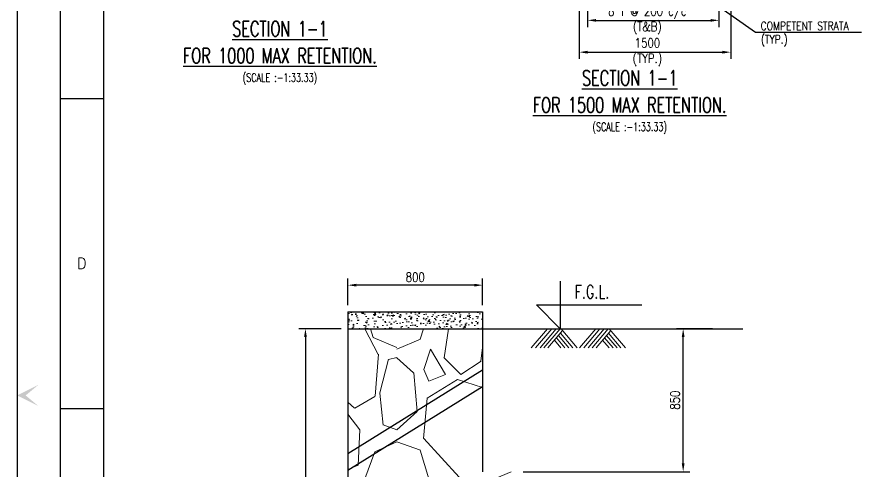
# Model space of a CAD drawing. Extents: x 455722 to 1142355, y -625363 to -272741.
# Drawn here: x 646689 to 671928, y -320042 to -306547 of the extents above; entities that cross this region are included whole.
import ezdxf
from ezdxf.enums import TextEntityAlignment as Align
from ezdxf.lldxf.tags import DXFTag

# ---------------------------------------------------------------- set-up
doc = ezdxf.new("R2010")
doc.units = 0
doc.header["$LTSCALE"] = 500
doc.header["$MEASUREMENT"] = 0
doc.layers.get('DEFPOINTS').update_dxf_attribs({"color": 4})
for name, color, linetype in [('BENOS', 4, 'Continuous'), ('PNA', 10, 'Continuous'), ('S-DIM-1', 5, 'Continuous'), ('S-TEXT', 2, 'Continuous'), ('S-TEXT-1', 4, 'Continuous'), ('S-TITIL', 6, 'Continuous')]:
    doc.layers.add(name, color=color, linetype=linetype)
doc.layers.add('hatch', color=7, linetype='Continuous', lineweight=5)
doc.layers.add('RIDE-PROFILE', color=8, linetype='Continuous', lineweight=25)
doc.styles.add('ROMANS', font='r.shx', dxfattribs={"width": 0.8, "height": 275, "bigfont": 'bigfont.shx'})
tags = doc.linetypes.add('HIDDEN', pattern=[0.375, 0.25, -0.125]).pattern_tags.tags
tags[6:7] = [DXFTag(74, 4), DXFTag(75, 0), DXFTag(340, '0'), DXFTag(46, 1.0), DXFTag(50, 0.0), DXFTag(44, 0.0), DXFTag(45, 0.0)]
tags[4:5] = [DXFTag(74, 4), DXFTag(75, 0), DXFTag(340, '0'), DXFTag(46, 1.0), DXFTag(50, 0.0), DXFTag(44, 0.0), DXFTag(45, 0.0)]
doc.dimstyles.new('dim100', dxfattribs={"dimtxt": 250, "dimasz": 250, "dimexe": 200, "dimexo": 200, "dimgap": 100, "dimtad": 1, "dimdec": 0, "dimzin": 0, "dimdsep": 46, "dimtxsty": 'ROMANS', "dimcen": 0, "dimclrd": 5, "dimclre": 5, "dimclrt": 4, "dimadec": 0, "dimazin": 0, "dimtfac": 1, "dimtdec": 0, "dimtix": 1, "dimtofl": 0, "dimtmove": 2, "dimatfit": 3, "dimfxl": 0, "dimtolj": 1, "dimtzin": 0, "dimlwd": -1, "dimlwe": -1, "dimarcsym": 0})
doc.dimstyles.new('dim20', dxfattribs={"dimtxt": 250, "dimasz": 250, "dimexe": 200, "dimexo": 200, "dimgap": 100, "dimtad": 1, "dimdec": 0, "dimlfac": 0.2, "dimzin": 0, "dimdsep": 46, "dimtxsty": 'ROMANS', "dimcen": 0, "dimclrd": 5, "dimclre": 5, "dimclrt": 4, "dimadec": 0, "dimazin": 0, "dimtfac": 1, "dimtdec": 0, "dimtix": 1, "dimtofl": 0, "dimtmove": 2, "dimatfit": 3, "dimfxl": 0, "dimtolj": 1, "dimtzin": 0, "dimlwd": -1, "dimlwe": -1, "dimarcsym": 0})
doc.dimstyles.new('dim33.33', dxfattribs={"dimtxt": 250, "dimasz": 250, "dimexe": 200, "dimexo": 200, "dimgap": 100, "dimtad": 1, "dimdec": 0, "dimlfac": 0.333331, "dimzin": 0, "dimdsep": 46, "dimtxsty": 'ROMANS', "dimcen": 0, "dimclrd": 5, "dimclre": 5, "dimclrt": 4, "dimadec": 0, "dimazin": 0, "dimtfac": 1, "dimtdec": 0, "dimtix": 1, "dimtofl": 0, "dimtmove": 2, "dimatfit": 3, "dimfxl": 0, "dimtolj": 1, "dimtzin": 0, "dimlwd": -1, "dimlwe": -1, "dimarcsym": 0})

# ---------------------------------------------------------------- blocks, each defined once
blk = doc.blocks.new('*D246')
at = {"layer": 'DEFPOINTS', "color": 0, "transparency": 16777216}
for p in [(666469, -315812), (667544, -315812), (661514, -320062)]:
    blk.add_point(p, dxfattribs=at)
at = {"layer": 'S-DIM-1', "color": 5, "transparency": 16777216}
for p, q in [((667344, -315812), (666269, -315812)), ((666469, -319812), (666469, -316062)), ((661714, -320062), (666669, -320062))]:
    blk.add_line(p, q, dxfattribs=at)
for points in [[(666427, -316062), (666511, -316062), (666469, -315812)], [(666427, -319812), (666511, -319812), (666469, -320062)]]:
    blk.add_solid(points, dxfattribs=at)
at = {"layer": 'S-DIM-1', "color": 4, "transparency": 16777216, "insert": (666231, -317937), "char_height": 275, "attachment_point": 5, "rotation": 90, "style": 'ROMANS'}
blk.add_mtext('\\A1;850', dxfattribs=at)
blk = doc.blocks.new('*D247')
at = {"layer": 'DEFPOINTS', "color": 0, "transparency": 16777216}
for p in [(656514, -315812), (655254, -335812), (656514, -335812)]:
    blk.add_point(p, dxfattribs=at)
at = {"layer": 'S-DIM-1', "color": 5, "transparency": 16777216}
for p, q in [((656314, -315812), (655054, -315812)), ((655254, -316062), (655254, -335562)), ((656314, -335812), (655054, -335812))]:
    blk.add_line(p, q, dxfattribs=at)
for points in [[(655213, -316062), (655296, -316062), (655254, -315812)], [(655213, -335562), (655296, -335562), (655254, -335812)]]:
    blk.add_solid(points, dxfattribs=at)
at = {"layer": 'S-DIM-1', "color": 4, "transparency": 16777216, "insert": (655017, -325812), "char_height": 275, "attachment_point": 5, "rotation": 90, "style": 'ROMANS'}
blk.add_mtext('\\A1;4000', dxfattribs=at)
blk = doc.blocks.new('*D239')
at = {"layer": 'DEFPOINTS', "color": 0, "transparency": 16777216}
for p in [(656514, -314518), (656514, -315312), (660514, -315312)]:
    blk.add_point(p, dxfattribs=at)
at = {"layer": 'S-DIM-1', "color": 5, "transparency": 16777216}
for p, q in [((656514, -315112), (656514, -314318)), ((660514, -315112), (660514, -314318)), ((660264, -314518), (656764, -314518))]:
    blk.add_line(p, q, dxfattribs=at)
for points in [[(656764, -314477), (656764, -314560), (656514, -314518)], [(660264, -314477), (660264, -314560), (660514, -314518)]]:
    blk.add_solid(points, dxfattribs=at)
at = {"layer": 'S-DIM-1', "color": 4, "transparency": 16777216, "insert": (658514, -314281), "char_height": 275, "attachment_point": 5, "style": 'ROMANS'}
blk.add_mtext('\\A1;800', dxfattribs=at)
blk = doc.blocks.new('FOLDER')
at = {"layer": 'PNA'}
for points in [[(-1250, 2500), (0, 0), (0, 1000)], [(1250, 2500), (0, 0), (0, 1000)]]:
    blk.add_solid(points, dxfattribs=at)
blk = doc.blocks.new('SHEET')
at = {"elevation": -8, "flags": 128}
blk.add_lwpolyline([(674017, -125881), (763101, -125881), (763101, -63214), (674017, -63214)], close=True, dxfattribs=at)
at = {"layer": 'PNA'}
for p, q in [((675076, -86820, -8), (676135, -86820, -8)), ((675076, -94421, -8), (676135, -94421, -8))]:
    blk.add_line(p, q, dxfattribs=at)
at = {"layer": 'PNA', "color": 1, "elevation": -8}
for points in [[(675076, -125351), (762572, -125351), (762572, -63743), (675076, -63743)], [(676135, -124822), (762042, -124822), (762042, -64273), (676135, -64273)]]:
    blk.add_lwpolyline(points, close=True, dxfattribs=at)
at = {"layer": 'PNA', "xscale": 0.2118545526379952, "yscale": 0.2118545526379952, "zscale": 0.2118545526379952, "rotation": 270}
blk.add_blockref('FOLDER', (674017, -94103, -8), dxfattribs=at)
at = {"layer": 'PNA', "style": 'ROMANS'}
blk.add_text('D', height=265, dxfattribs=at).set_placement((675605, -90861, -8), align=Align.MIDDLE)
blk = doc.blocks.new('*D257')
at = {"layer": 'DEFPOINTS', "color": 0, "transparency": 16777216}
for p in [(663633, -305108, -30), (667533, -305108, -19), (667533, -306647)]:
    blk.add_point(p, dxfattribs=at)
at = {"layer": 'S-DIM-1', "color": 5, "transparency": 16777216}
for p, q in [((663633, -305308), (663633, -306847)), ((667533, -305308), (667533, -306847)), ((663883, -306647), (667283, -306647))]:
    blk.add_line(p, q, dxfattribs=at)
for points in [[(663883, -306606), (663883, -306689), (663633, -306647)], [(667283, -306606), (667283, -306689), (667533, -306647)]]:
    blk.add_solid(points, dxfattribs=at)
at = {"layer": 'S-DIM-1', "color": 4, "transparency": 16777216, "insert": (665404, -306647), "char_height": 275, "attachment_point": 5, "style": 'ROMANS'}
blk.add_mtext('\\A1;8 Y @ 200 c/c\\P(T&B)', dxfattribs=at)
blk = doc.blocks.new('*D258')
at = {"layer": 'DEFPOINTS', "color": 0, "transparency": 16777216}
for p in [(663383, -305708, -30), (667883, -305708, -19), (667883, -307593)]:
    blk.add_point(p, dxfattribs=at)
at = {"layer": 'S-DIM-1', "color": 5, "transparency": 16777216}
for p, q in [((663383, -305908), (663383, -307793)), ((667883, -305908), (667883, -307793)), ((663633, -307593), (667633, -307593))]:
    blk.add_line(p, q, dxfattribs=at)
for points in [[(663633, -307551), (663633, -307635), (663383, -307593)], [(667633, -307551), (667633, -307635), (667883, -307593)]]:
    blk.add_solid(points, dxfattribs=at)
at = {"layer": 'S-DIM-1', "color": 4, "transparency": 16777216, "insert": (665409, -307593), "char_height": 275, "attachment_point": 5, "style": 'ROMANS'}
blk.add_mtext('\\A1;1500\\P(TYP.)', dxfattribs=at)

msp = doc.modelspace()

# ---------------------------------------------------------------- hatches: boundary and pattern name
at = {"layer": 'hatch'}
h = msp.add_hatch(dxfattribs=at)
h.set_pattern_fill('AR-CONC', color=256, scale=50, style=0)
h.set_pattern_definition([(50, (134972.27, 75537.14), (358.63009, -31.37607), [37.5, -412.5]), (355, (134972.27, 75537.14), (-69.37567, 376.09607), [30, -330]), (100.4514, (135002.16, 75534.53), (289.2547, 344.71977), [31.8701, -350.57106]), (46.1842, (134972.27, 75637.14), (533.62052, -82.7595), [56.25, -618.75]), (96.6356, (135016.74, 75630.25), (467.33135, 487.05894), [47.80514, -525.8565]), (351.1842, (134972.3, 75637.14), (467.33097, 487.0593), [45, -495]), (21, (135022.27, 75612.14), (298.45353, -201.30945), [37.5, -412.5]), (326, (135022.27, 75612.14), (121.65767, 362.57502), [30, -330]), (71.4514, (135047.15, 75595.37), (420.11131, 161.26525), [31.8701, -350.57106]), (37.5, (134972.27, 75537.14), (6.079928, 166.446927), [0, -326, 0, -335, 0, -331.25]), (7.5, (134972.27, 75537.14), (131.53477, 197.205856), [0, -191, 0, -318.5, 0, -126.25]), (327.5, (134860.77, 75537.14), (266.911218, -11.277436), [0, -125, 0, -390, 0, -517.5]), (317.5, (134810.77, 75537.14), (291.593085, 50.05249), [0, -162.5, 0, -259, 0, -367.5])])
h.paths.add_polyline_path([(660513.5, -315812.278), (660513.5, -315312.278), (656513.5, -315312.278), (656513.5, -315812.278)])
h = msp.add_hatch(dxfattribs=at)
h.set_pattern_fill('GRAVEL', color=256, scale=5000, angle=90, style=0)
h.set_pattern_definition([(318.0128, (147933.9, -381705.12), (45000.0067, -39999.99116), [672.68, -66595.44]), (274.9697, (148433.91, -382155.12), (-4999.956535, 60000.00526), [1154.34, -114279.625]), (222.5104, (148533.9, -383305.12), (55000.04337, 49999.9536), [813.94, -80580.16]), (357.2737, (149783.91, -385255.12), (-100000.00147, 4999.98009), [1051.19, -104067.79]), (22.8337, (150833.91, -385305.12), (-59999.98206, -25000.04953), [1030.775, -102046.865]), (87.2737, (151783.91, -384905.12), (-4999.98009, -100000.00147), [1051.19, -104067.79]), (127.6942, (151833.91, -383855.12), (49999.952026, -65000.03673), [1390.145, -137624.245]), (162.2553, (150983.91, -382755.12), (-109999.981156, 35000.053814), [1312.44, -129931.605]), (211.4296, (149733.91, -382355.12), (-64999.97518, -40000.04117), [1054.75, -104420.365]), (265.2364, (148833.9, -382905.1), (4999.95766, 55000.00473), [1204.16, -59003.815]), (312.3974, (148733.91, -384105.12), (54999.96041, -60000.036755), [1557.24, -154166.875]), (228.8141, (149833.9, -380305.1), (-29999.98657, -35000.01473), [531.505, -52619.22]), (261.4692, (149483.9, -380705.12), (10000.03955, 64999.99142), [1011.185, -100107.555]), (315, (149334, -381705), (5000.002, -9e-13), [707.105, -6363.96]), (293.1986, (148733.9, -382055.1), (-10000.0066, 24999.99865), [380.79, -37698.075]), (21.8014, (148883.9, -382405.1), (-15000.0014, -4999.9996), [538.515, -26387.31]), (120.9638, (149383.9, -382205.1), (-10000.0124, 14999.9901), [874.645, -28280.115]), (251.5651, (148933.9, -381455.1), (4999.992, 10000.002), [632.455, -15178.935]), (106.3895, (148883.9, -385305.12), (-14999.96355, 50000.01099), [886, -87714.225]), (160.3462, (148633.9, -384455.12), (55000.01068, -19999.97624), [743.305, -73587.04]), (23.1986, (147933.9, -381455.1), (-24999.99865, -10000.0066), [761.575, -37317.29]), (73.6105, (148633.9, -381155.12), (-14999.96355, -50000.01099), [886, -87714.225]), (69.444, (151983.9, -385305.1), (-9999.98, -25000.0092), [854.4, -41865.62]), (24.7751, (152283.9, -384505.12), (-55000.0171, -24999.96095), [715.89, -70873.215]), (156.8014, (152933.9, -381405.1), (-24999.99865, 10000.0066), [761.575, -37317.29]), (107.354, (152233.9, -381105.12), (19999.97251, -65000.0101), [838.155, -82977.12]), (159.444, (152933.9, -383855.1), (25000.0092, -9999.98), [427.2, -42292.82]), (191.3099, (152933.9, -381705.1), (-20000.0038, -4999.9882), [254.95, -25240.145]), (255.9638, (152683.9, -381755.1), (4999.9903, 15000.0027), [1030.775, -19584.75]), (276.009, (152433.9, -382755.12), (-4999.99659, 49999.99875), [955.25, -94569.615]), (33.6901, (149833.9, -382205.1), (-9999.9978, -5000.0067), [721.11, -17306.645]), (83.1572, (150433.91, -381805.12), (10000.03999, 84999.99683), [1258.97, -124637.815]), (150.9454, (150583.9, -380555.1), (35000.00192, -20000.00014), [514.78, -50963.37]), (180, (150134, -380305), (-5000, -5000), [300, -4700]), (210.2564, (152283.9, -382855.12), (35000.01228, 19999.97443), [694.62, -68767.6]), (138.0128, (151683.9, -383205.12), (-45000.0067, 39999.99116), [1345.36, -65922.76]), (90, (150684, -382305), (-5000, 5000), [1300, -3700]), (55.3048, (150683.9, -381005.12), (-35000.04305, -49999.9713), [790.57, -78266.37]), (344.0546, (151133.9, -380355.1), (20000.0006, -4999.99945), [728.01, -35672.54]), (297.646, (151833.91, -380555.12), (50000.03857, -94999.97904), [1185.325, -117347.37]), (265.4261, (152383.91, -381605.12), (-4999.974006, -65000.00279), [1253.995, -124145.37])])
h.paths.add_polyline_path([(656513.5, -338812.278), (664513.5, -338812.278), (664513.5, -331562.278), (662513.5, -331562.278), (662513.5, -325812.278), (661513.5, -325812.278), (661513.5, -320062.278), (660513.5, -320062.278), (660513.5, -315812.278), (656513.5, -315812.278)])
h.paths.add_polyline_path([(660078.083, -334419.673), (660948.917, -334419.673), (660948.917, -334007.173), (660078.083, -334007.173)], flags=24)
h.paths.add_polyline_path([(659078.083, -328635.935), (659948.917, -328635.935), (659948.917, -328223.435), (659078.083, -328223.435)], flags=24)
h.paths.add_polyline_path([(658578.083, -322845.179), (659448.917, -322845.179), (659448.917, -322432.679), (658578.083, -322432.679)], flags=24)

# ---------------------------------------------------------------- linework, layer by layer
at = {"color": 2}
msp.add_line((660513.5, -315812.278), (668245.476, -315812.278), dxfattribs=at)
msp.add_lwpolyline([(662817.039, -314396.94), (662817.039, -315812.278), (662109.932, -315105.171), (665238.681, -315105.171)], dxfattribs=at)
at = {"layer": 'BENOS'}
for p, q in [((656513.5, -315312.278), (656513.5, -338812.278)), ((656513.5, -315312.278), (660513.5, -315312.278)), ((660513.5, -315312.278), (660513.5, -320062.278)), ((656513.5, -315812.278), (660513.5, -315812.278))]:
    msp.add_line(p, q, dxfattribs=at)
at = {"layer": 'hatch'}
for p, q in [((662442.264, -315812.278), (661960.858, -316382.066)), ((662566.156, -315812.278), (662084.751, -316382.066)), ((662697.5, -315815.65), (662218.943, -316382.066)), ((662817.039, -315812.278), (662335.633, -316382.066)), ((662889.201, -315864.98), (662452.323, -316382.066)), ((662822.105, -315944.395), (663191.887, -316382.066)), ((662845.406, -315813.144), (663326.08, -316382.066)), ((663872.531, -315812.278), (663391.125, -316382.066)), ((663996.423, -315812.278), (663515.018, -316382.066)), ((664127.767, -315815.65), (663649.21, -316382.066)), ((664247.305, -315812.278), (663765.9, -316382.066)), ((664319.468, -315864.98), (663882.59, -316382.066)), ((664252.372, -315944.395), (664622.154, -316382.066)), ((664275.673, -315813.144), (664756.347, -316382.066)), ((662647.07, -316151.565), (662841.817, -316382.066)), ((662705.415, -316082.508), (662958.507, -316382.066)), ((662763.76, -316013.451), (663075.197, -316382.066)), ((664077.337, -316151.565), (664272.084, -316382.066)), ((664135.682, -316082.508), (664388.774, -316382.066)), ((664194.027, -316013.451), (664505.464, -316382.066))]:
    msp.add_line(p, q, dxfattribs=at)
at = {"layer": 'RIDE-PROFILE', "color": 2, "linetype": 'HIDDEN', "ltscale": 150}
for p, q in [((660513.5, -317046.776), (656513.5, -319531.224)), ((660513.5, -317537.306), (656513.5, -320021.755))]:
    msp.add_line(p, q, dxfattribs=at)

# ---------------------------------------------------------------- block references
at = {"xscale": 1.211507295708977, "yscale": 1.211507295708977, "zscale": 1.211507295708977}
msp.add_blockref('SHEET', (-169886.657, -203788.822, 9.11), dxfattribs=at)

# ---------------------------------------------------------------- texts
at = {"layer": 'S-TEXT', "style": 'ROMANS', "width": 0.7}
for p in [(654497.062, -308347.81, 9.84), (664882.586, -309812.7, 11.093)]:
    msp.add_text('(SCALE :-1:33.33)', height=250, dxfattribs=at).set_placement(p, align=Align.MIDDLE_CENTER)
at = {"layer": 'S-TEXT', "color": 2, "ltscale": 11, "style": 'ROMANS', "width": 0.7}
msp.add_text('F.G.L.', height=400, dxfattribs=at).set_placement((663244.224, -314914.942))
at = {"layer": 'S-TEXT-1', "style": 'ROMANS', "width": 0.8}
for s, p in [('COMPETENT STRATA', (668768.836, -306811.83, 181.263)), ('(TYP.)', (668777.362, -307212.578, 181.263))]:
    msp.add_text(s, height=250, dxfattribs=at).set_placement(p, align=Align.MIDDLE_LEFT)
at = {"layer": 'S-TITIL', "style": 'ROMANS', "width": 0.7}
for s, p in [('%%USECTION 1-1', (654497.062, -306897.81, 9.84)), ('%%UFOR 1000 MAX RETENTION.', (654497.062, -307697.81, 9.84)), ('%%USECTION 1-1', (664882.586, -308362.7, 11.093)), ('%%UFOR 1500 MAX RETENTION.', (664882.586, -309162.7, 11.093))]:
    msp.add_text(s, height=450, dxfattribs=at).set_placement(p, align=Align.MIDDLE_CENTER)

# ---------------------------------------------------------------- dimensions: what is measured, and where the dimension line sits
at = {"layer": 'S-DIM-1'}
for base, p1, p2, text, override, picture, middle in [((667532.586, -306647.371, 11.093), (663632.586, -305107.808, -19.051), (667532.586, -305107.68, -8.324), '8 Y @ 200 c/c\\X(T&B)', {"dimtxt": 250, "dimasz": 250, "dimtxsty": 'ROMANS', "dimtmove": 0}, '*D257', (665403.918, -306647.371, 11.093)), ((667882.586, -307592.928, 11.093), (663382.586, -305707.808, -19.051), (667882.586, -305707.68, -8.324), '<>\\X(TYP.)', {"dimtxt": 250, "dimasz": 250, "dimtmove": 0}, '*D258', (665409.297, -307592.928, 11.093))]:
    dim = msp.add_linear_dim(base=base, p1=p1, p2=p2, text=text, dimstyle='dim33.33', override=override, dxfattribs=at)
    dim.commit()
    dim.dimension.update_dxf_attribs({"geometry": picture, "text_midpoint": middle, "dimtype": 160})
dim = msp.add_linear_dim(base=(656513.5, -314518.355), p1=(660513.5, -315312.278), p2=(656513.5, -315312.278), dimstyle='dim20', dxfattribs=at)
dim.commit()
dim.dimension.update_dxf_attribs({"geometry": '*D239', "text_midpoint": (658513.5, -314280.855)})
for base, p1, p2, picture, middle in [((655254.269, -335812.278), (656513.5, -315812.278), (656513.5, -335812.278), '*D247', (655016.769, -325812.278)), ((666468.976, -315812.278), (661513.5, -320062.278), (667544.476, -315812.278), '*D246', (666231.476, -317937.278))]:
    dim = msp.add_linear_dim(base=base, p1=p1, p2=p2, angle=90, dimstyle='dim20', dxfattribs=at)
    dim.commit()
    dim.dimension.update_dxf_attribs({"geometry": picture, "text_midpoint": middle})

# ---------------------------------------------------------------- leaders
msp.add_leader([(667286.348, -306065.687, -8.324), (668613.164, -307000.116, -8.324), (671762.088, -307000.116, -8.324)], dimstyle='dim100', dxfattribs=at)

doc.saveas('drawing.dxf')
